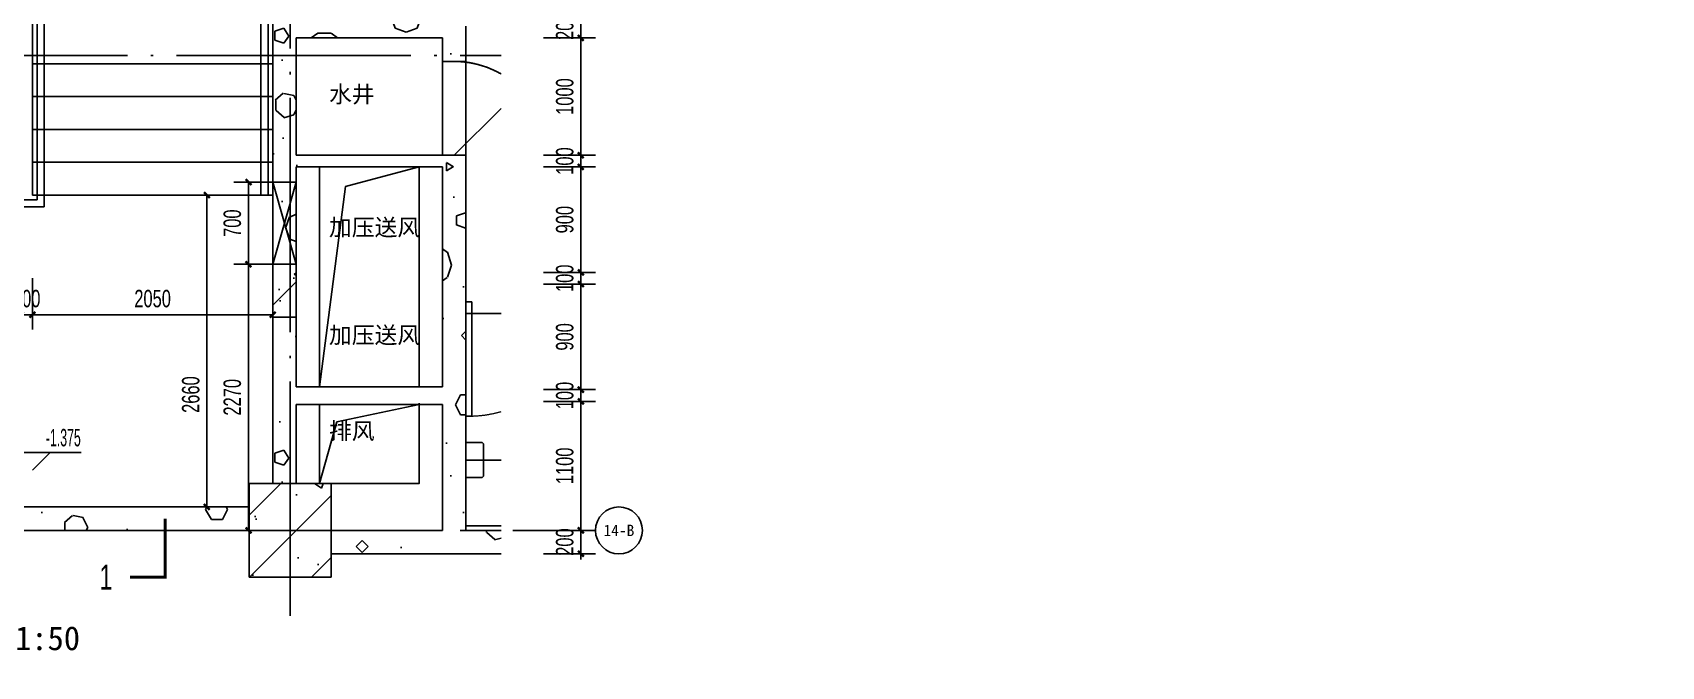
# Model space of a CAD drawing. Extents: x -26219 to 315419, y -160410 to -120810.
# Drawn here: x 6028 to 19935, y -140312 to -134906 of the extents above; entities that cross this region are included whole.
import ezdxf
from ezdxf.enums import TextEntityAlignment as Align
from ezdxf.xclip import XClip

# ---------------------------------------------------------------- set-up
doc = ezdxf.new("R2010")
doc.units = 0
doc.header["$LTSCALE"] = 1000
doc.header["$MEASUREMENT"] = 0
doc.header["$XCLIPFRAME"] = 0
doc.linetypes.add('104-14# 核心筒$2$DOTE', pattern=[2.42, 2, -0.2, 0.02, -0.2])
for name, color, linetype in [('01-标注_尺寸', 124, 'Continuous'), ('01-标注_标高', 200, 'Continuous'), ('01-标注_符号', 200, 'Continuous'), ('01-标注_轴线坐标', 132, 'Continuous'), ('02-TEXT_标注', 130, 'Continuous'), ('02-TEXT_轴号', 7, 'Continuous'), ('104-14# 核心筒$0$A-C_门', 150, 'Continuous'), ('104-14# 核心筒$0$A-E_栏杆', 232, 'Continuous'), ('104-14# 核心筒$0$A-E_电梯', 171, 'Continuous'), ('104-14# 核心筒$0$A-I_卫-洁具', 241, 'Continuous'), ('104-14# 核心筒$0$A-TECH_结构', 21, 'Continuous'), ('104-14# 核心筒$0$A_STR-砌块墙', 121, 'Continuous'), ('104-14# 核心筒$0$DOOR_FIRE', 220, 'Continuous'), ('104-14# 核心筒$2$05-填充_天正', 26, 'Continuous'), ('104-14# 核心筒$2$A_AXIS-轴线', 36, '104-14# 核心筒$2$DOTE'), ('104-14# 核心筒$2$A_STR-砼柱', 51, 'Continuous'), ('A-TECH_暖通', 6, 'Continuous'), ('建-标注-文本', 254, 'Continuous')]:
    doc.layers.add(name, color=color, linetype=linetype)
doc.styles.add('_TCH_AXIS', font='STXIHEI_0.TTF', dxfattribs={"width": 0.75, "height": 750})
doc.styles.add('_TCH_DIM', font='ros.shx', dxfattribs={"width": 0.75, "bigfont": 'jd.shx'})
doc.styles.add('_TCH_DIM_T3', font='ros.shx', dxfattribs={"width": 0.705882, "bigfont": 'jd.shx'})
doc.styles.add('_TCH_LABEL', font='ros.shx', dxfattribs={"bigfont": 'jd.shx'})
doc.styles.get("Standard").update_dxf_attribs({"font": 'STXIHEI_0.TTF'})
doc.dimstyles.new('_TCH_ARCH&&50', dxfattribs={"dimtxt": 148.75, "dimasz": 50, "dimexe": 125, "dimexo": 150, "dimgap": 63.125, "dimtad": 1, "dimdec": 0, "dimzin": 0, "dimdsep": 46, "dimtxsty": '_TCH_DIM_T3', "dimblk": 'ARCHTICK', "dimcen": 0.09, "dimclrt": 7, "dimazin": 2, "dimtfac": 1, "dimtdec": 0, "dimtix": 1, "dimtmove": 2, "dimatfit": 3, "dimfxl": 0, "dimtolj": 1, "dimtzin": 0, "dimarcsym": 0})
pattern_1 = [(0, (531, -549), (900, 1800), [0, -1800]), (0, (-522, -792), (900, 1800), [0, -1800]), (0, (63, -810), (900, 1800), [0, -1800]), (0, (702, -279), (900, 1800), [0, -1800]), (0, (-45, -900), (900, 1800), [0, -1800]), (0, (882, 855), (900, 1800), [0, -1800]), (0, (333, 711), (900, 1800), [0, -1800]), (0, (621, 486), (900, 1800), [0, -1800]), (0, (-846, 450), (900, 1800), [0, -1800]), (0, (36, 369), (900, 1800), [0, -1800]), (0, (-306, -90), (900, 1800), [0, -1800]), (0, (-288, -765), (900, 1800), [0, -1800]), (0, (387, -837), (900, 1800), [0, -1800]), (0, (882, -45), (900, 1800), [0, -1800]), (0, (-801, -324), (900, 1800), [0, -1800]), (0, (-648, -18), (900, 1800), [0, -1800]), (0, (54, -144), (900, 1800), [0, -1800]), (0, (-198, -405), (900, 1800), [0, -1800]), (0, (-342, 189), (900, 1800), [0, -1800]), (0, (-117, 864), (900, 1800), [0, -1800]), (0, (-729, -702), (900, 1800), [0, -1800]), (0, (261, 495), (900, 1800), [0, -1800]), (0, (-576, 522), (900, 1800), [0, -1800]), (0, (-720, 756), (900, 1800), [0, -1800]), (130.6013, (771.43, 291.43), (-4499.99995, 5400.00002), [79.025, -33111.333]), (18.43495, (642.86, 325.71), (4500, 1800), [81.316, -11302.884]), (90, (642.9, 248.6), (900, 1800), [77.14, -3522.86]), (161.56505, (720, 222.86), (-4500, 1799.9999), [81.316, -11302.884]), (53.1301, (720, 222.86), (900, 1800), [85.714, -8914.285]), (135, (788.6, -694.3), (-900, 1800), [72.73, -5018.44]), (45, (685.7, -694.3), (900, 1800), [72.73, -5018.44]), (135, (737.14, -745.7), (-900, 1800), [72.73, -5018.44]), (45, (737.14, -745.7), (900, 1800), [72.73, -5018.44]), (116.565, (-77.1, 514.3), (-0.0002, 3600), [95.83, -1916.63]), (180, (-120, 600), (-900, 1800), [102.86, -1697.14]), (63.435, (-265.7, 514.3), (8e-06, 3600), [95.83, -1916.63]), (116.565, (-222.9, 428.6), (-0.0002, 3600), [95.83, -1916.63]), (0, (-222.9, 428.6), (900, 1800), [102.86, -1697.14]), (63.435, (-120, 428.6), (8e-06, 3600), [95.83, -1916.63]), (107.10273, (600, -94.286), (-2699.9999, 9000.00001), [116.584, -48848.707]), (143.97263, (565.71, 17.14), (-17099.9998, 12600), [116.584, -24366.06]), (180, (471.4, 85.7), (-900, 1800), [111.43, -1688.57]), (36.02737, (265.71, 17.14), (17099.99987, 12599.99986), [116.584, -24366.06]), (71.56505, (231.43, -85.7), (2700, 9000), [108.42, -11275.78]), (107.10273, (265.714, -197.14), (-2699.9999, 9000.00001), [116.584, -48848.707]), (143.97263, (360, -265.71), (-17099.9998, 12600), [116.584, -24366.06]), (0, (360, -265.7), (900, 1800), [111.43, -1688.57]), (36.02737, (471.43, -265.71), (17099.99987, 12599.99986), [116.584, -24366.06]), (71.56505, (565.71, -197.14), (2700, 9000), [108.42, -11275.78]), (150.2551, (617.14, 745.71), (-2700, 1800), [69.105, -14442.96]), (90, (557.1, 711.4), (900, 1800), [68.57, -3531.43]), (29.7449, (557.14, 711.43), (2700, 1800), [69.105, -14442.96]), (116.565, (197.1, -531.4), (-0.0002, 3600), [95.83, -1916.63]), (168.69007, (154.29, -445.71), (-8100, 1799.99995), [87.41, -18269.056]), (41.18593, (0, -488.57), (22499.99986, 19799.99983), [91.116, -38177.406]), (90, (0, -574.3), (900, 1800), [85.714, -3514.285]), (138.81407, (68.57, -634.286), (-22499.9996, 19800.00013), [91.116, -38177.406]), (16.69924, (68.57, -634.286), (29699.99978, 8999.9999), [89.49, -37495.613]), (60.9454, (154.29, -608.57), (900, 1799.99998), [88.25, -36976.02]), (109.9831, (-557.14, 222.86), (-4500.00002, 12599.99997), [100.326, -42036.592]), (155.55605, (-591.43, 317.14), (-11700.00004, 5399.99989), [103.57, -43395.394]), (24.44395, (-780, 317.14), (11700, 5399.99997), [103.57, -43395.394]), (70.0169, (-814.286, 222.86), (4500.00001, 12599.99997), [100.326, -42036.592]), (109.9831, (-780, 128.57), (-4500.00002, 12599.99997), [100.326, -42036.592]), (160.0169, (-685.71, 94.29), (-4500, 1799.9999), [100.326, -20968.13]), (19.9831, (-685.71, 94.29), (4500, 1800), [100.326, -20968.13]), (70.0169, (-591.43, 128.57), (4500.00001, 12599.99997), [100.326, -42036.592]), (122.0054, (111.43, 60), (-900.0001, 1799.9999), [80.86, -16900.3]), (18.43495, (-8.57, 102.86), (4500, 1800), [81.316, -11302.884]), (90, (-8.6, 25.7), (900, 1800), [77.14, -3522.86]), (161.56505, (68.57, 0), (-4500, 1799.9999), [81.316, -11302.884]), (54.46232, (68.57, 0), (6300, 9000), [73.734, -30894.635]), (116.565, (-411.4, -377.1), (-0.0002, 3600), [95.83, -1916.63]), (180, (-454.3, -291.4), (-900, 1800), [94.286, -1705.714]), (59.03624, (-600, -377.14), (900, 1800), [99.96, -20891.466]), (120.96376, (-548.57, -462.86), (-900.0001, 1799.9999), [99.96, -20891.466]), (0, (-548.6, -462.9), (900, 1800), [94.286, -1705.714]), (63.435, (-454.3, -462.9), (8e-06, 3600), [95.83, -1916.63])]

# ---------------------------------------------------------------- blocks, each defined once
blk = doc.blocks.new('104-14# 核心筒$0$$DorLib2D$00000001')
for p, q in [((0.45, 0.975), (0.5, 0.975)), ((0.45, 0), (0.45, 0.975)), ((0.5, 0), (0.5, 0.975)), ((0.5, 0), (0.45, 0))]:
    blk.add_line(p, q)
at = {"lineweight": 13}
blk.add_arc((0.475, 0), 0.975, 91.4693, 180, dxfattribs=at)
blk = doc.blocks.new('104-14# 核心筒$0$$DorLib2D$00000114')
at = {"color": 0}
blk.add_line((0.5, 0), (-0.207, 0.707), dxfattribs=at)
blk.add_arc((0.5, 0), 1, 135, 180, dxfattribs=at)
blk = doc.blocks.new('104-14# 核心筒')
at = {"layer": '104-14# 核心筒$2$05-填充_天正'}
h = blk.add_hatch(dxfattribs=at)
h.set_pattern_fill('加气混凝土', color=256, scale=150, style=0)
h.set_pattern_definition(pattern_1)
h.paths.add_polyline_path([(33766.7, 12000), (33700, 12100), (32450, 12100), (32383.3, 12000), (32450, 11900), (33700, 11900)])
h = blk.add_hatch(dxfattribs=at)
h.set_pattern_fill('加气混凝土', color=256, scale=150, style=0)
h.set_pattern_definition(pattern_1)
h.paths.add_polyline_path([(32383.3, 10850), (32450, 10900), (32450, 11900), (32383.3, 12000), (32250, 12000), (32250, 10850)])
h = blk.add_hatch(dxfattribs=at)
h.set_pattern_fill('加气混凝土', color=256, scale=150, style=0)
h.set_pattern_definition(pattern_1)
h.paths.add_polyline_path([(33700, 11900), (33700, 11700), (33900, 11700), (33900, 12000), (33766.7, 12000)])
h = blk.add_hatch(dxfattribs=at)
h.set_pattern_fill('加气混凝土', color=256, scale=150, style=0)
h.set_pattern_definition(pattern_1)
h.paths.add_polyline_path([(32250, 9970), (32450, 9970), (32450, 10800), (32383.3, 10850), (32250, 10850)])
h = blk.add_hatch(dxfattribs=at)
h.set_pattern_fill('加气混凝土', color=256, scale=150, style=0)
h.set_pattern_definition(pattern_1)
h.paths.add_polyline_path([(33766.7, 10850), (33700, 10900), (32450, 10900), (32383.3, 10850), (32450, 10800), (33700, 10800)])
h = blk.add_hatch(dxfattribs=at)
h.set_pattern_fill('加气混凝土', color=256, scale=150, style=0)
h.set_pattern_definition(pattern_1)
h.paths.add_polyline_path([(33900, 10850), (33900, 10900), (33700, 10900), (33766.7, 10850)])
h = blk.add_hatch(dxfattribs=at)
h.set_pattern_fill('加气混凝土', color=256, scale=150, style=0)
h.set_pattern_definition(pattern_1)
h.paths.add_polyline_path([(33833.3, 9650), (33900, 9750), (33900, 10850), (33766.7, 10850), (33700, 10800), (33700, 9650)])
h = blk.add_hatch(dxfattribs=at)
h.set_pattern_fill('钢筋混凝土', color=256, scale=100, style=0)
h.set_pattern_definition([(45, (0, 0), (-176.7767, 176.7767), []), (50, (0, 0), (717.26, -62.752), [75, -825]), (355, (0, 0), (-138.751, 752.192), [60, -660]), (100.4514, (59.8, -5.2), (578.51, 689.44), [63.74, -701.142]), (46.1842, (0, 200), (1067.24, -165.52), [112.5, -1237.5]), (96.6356, (88.9, 186.2), (934.663, 974.118), [95.61, -1051.713]), (351.1842, (0, 200), (934.662, 974.12), [90, -990]), (21, (100, 150), (596.907, -402.619), [75, -825]), (326, (100, 150), (243.315, 725.15), [60, -660]), (71.4514, (149.74, 116.45), (840.223, 322.53), [63.74, -701.142]), (37.5, (0, 0), (12.1599, 332.8939), [0, -652, 0, -670, 0, -662.5]), (7.5, (0, 0), (263.0695, 394.4117), [0, -382, 0, -637, 0, -252.5]), (327.5, (-223, 0), (533.8224, -22.5549), [0, -250, 0, -780, 0, -1035]), (317.5, (-323, 0), (583.186, 100.105), [0, -325, 0, -518, 0, -735])])
h.paths.add_polyline_path([(32250, 9520), (32450, 9520), (32450, 9970), (32250, 9970)])
h = blk.add_hatch(dxfattribs=at)
h.set_pattern_fill('加气混凝土', color=256, scale=150, style=0)
h.set_pattern_definition(pattern_1)
h.paths.add_polyline_path([(33900, 9550), (33900, 9750), (33833.3, 9650)])
h = blk.add_hatch(dxfattribs=at)
h.set_pattern_fill('加气混凝土', color=256, scale=150, style=0)
h.set_pattern_definition(pattern_1)
h.paths.add_polyline_path([(33766.7, 8850), (33900, 8850), (33900, 9550), (33833.3, 9650), (33700, 9650), (33700, 8925)])
h = blk.add_hatch(dxfattribs=at)
h.set_pattern_fill('加气混凝土', color=256, scale=150, style=0)
h.set_pattern_definition(pattern_1)
h.paths.add_polyline_path([(32450, 9520), (32250, 9520), (32250, 8850), (32383.3, 8850), (32450, 8925)])
h = blk.add_hatch(dxfattribs=at)
h.set_pattern_fill('加气混凝土', color=256, scale=150, style=0)
h.set_pattern_definition(pattern_1)
h.paths.add_polyline_path([(33766.7, 8850), (33700, 8925), (32450, 8925), (32383.3, 8850), (32450, 8775), (33700, 8775)])
h = blk.add_hatch(dxfattribs=at)
h.set_pattern_fill('加气混凝土', color=256, scale=150, style=0)
h.set_pattern_definition(pattern_1)
h.paths.add_polyline_path([(32250, 8100), (32450, 8100), (32450, 8775), (32383.3, 8850), (32250, 8850)])
h = blk.add_hatch(dxfattribs=at)
h.set_pattern_fill('加气混凝土', color=256, scale=150, style=0)
h.set_pattern_definition(pattern_1)
h.paths.add_polyline_path([(33800, 7633.3), (33900, 7700), (33900, 8850), (33766.7, 8850), (33700, 8775), (33700, 7700)])
h = blk.add_hatch(dxfattribs=at)
h.set_pattern_fill('钢筋混凝土', color=256, scale=150, style=0)
h.set_pattern_definition([(45, (0, 0), (-265.165, 265.165), []), (50, (0, 0), (1075.89, -94.128), [112.5, -1237.5]), (355, (0, 0), (-208.127, 1128.29), [90, -990]), (100.4514, (89.7, -7.8), (867.764, 1034.16), [95.61, -1051.713]), (46.184, (0, 300), (1600.86, -248.28), [168.75, -1856.25]), (96.6356, (133.4, 279.3), (1401.994, 1461.18), [143.415, -1577.57]), (351.184, (0, 300), (1401.99, 1461.18), [135, -1485]), (21, (150, 225), (895.36, -603.928), [112.5, -1237.5]), (326, (150, 225), (364.973, 1087.725), [90, -990]), (71.4514, (224.6, 174.7), (1260.334, 483.796), [95.61, -1051.713]), (37.5, (0, 0), (18.24, 499.341), [0, -978, 0, -1005, 0, -993.75]), (7.5, (0, 0), (394.604, 591.6176), [0, -573, 0, -955.5, 0, -378.75]), (327.5, (-334.5, 0), (800.7337, -33.8323), [0, -375, 0, -1170, 0, -1552.5]), (317.5, (-484.5, 0), (874.779, 150.157), [0, -487.5, 0, -777, 0, -1102.5])])
h.paths.add_polyline_path([(32050, 7300), (32750, 7300), (32750, 8100), (32050, 8100)])
h = blk.add_hatch(dxfattribs=at)
h.set_pattern_fill('加气混凝土', color=256, scale=150, style=0)
h.set_pattern_definition(pattern_1)
h.paths.add_polyline_path([(32050, 7700), (32050, 7900), (28050, 7900), (28050, 7700)])
h = blk.add_hatch(dxfattribs=at)
h.set_pattern_fill('加气混凝土', color=256, scale=150, style=0)
h.set_pattern_definition(pattern_1)
h.paths.add_polyline_path([(32750, 7700), (32750, 7500), (33800, 7500), (33800, 7633.3), (33700, 7700)])
h = blk.add_hatch(dxfattribs=at)
h.set_pattern_fill('加气混凝土', color=256, scale=150, style=0)
h.set_pattern_definition(pattern_1)
h.paths.add_polyline_path([(33800, 7633.3), (33800, 7500), (37500, 7500), (37500, 7633.3), (37400, 7700), (33900, 7700)])
at = {"layer": '104-14# 核心筒$0$A-C_门'}
blk.add_line((34900, 9550), (33900, 9550), dxfattribs=at)
at = {"layer": '104-14# 核心筒$0$A-E_栏杆'}
for p, q in [((30240, 14480), (30240, 10520)), ((30300, 14480), (30300, 10460)), ((32150, 14480), (32150, 10560)), ((32210, 14480), (32210, 10560)), ((30300, 10460), (30000, 10460)), ((30240, 10520), (30060, 10520)), ((32210, 10560), (32150, 10560))]:
    blk.add_line(p, q, dxfattribs=at)
at = {"layer": '104-14# 核心筒$0$A-E_电梯'}
for p, q in [((32250, 13716.2), (32250, 10560)), ((30200, 12610.2), (30200, 10560)), ((32250, 11680), (30200, 11680)), ((32250, 11400), (30200, 11400)), ((32250, 11120), (30200, 11120)), ((32250, 10840), (30200, 10840)), ((32250, 10560), (30200, 10560))]:
    blk.add_line(p, q, dxfattribs=at)
at = {"layer": '104-14# 核心筒$0$A-I_卫-洁具', "ltscale": 0.1}
blk.add_lwpolyline([(33900, 8150), (33900, 8450), (34030, 8450, -0.4142136), (34050, 8430), (34050, 8170, -0.4142136), (34030, 8150)], format="xyb", close=True, dxfattribs=at)
for points in [[(37400, 7700), (33900, 7700), (33900, 8300), (37400, 8300)], [(33900, 7700), (37400, 7700), (37400, 7740), (33900, 7740)]]:
    blk.add_lwpolyline(points, close=True, dxfattribs=at)
at = {"layer": '104-14# 核心筒$0$A-TECH_结构'}
for points in [[(33500, 10800), (32650, 10800), (32650, 8925), (33500, 8925), (33500, 10800), (32871, 10632.1), (32650, 8925)], [(33500, 8775), (32650, 8775), (32650, 8100), (33500, 8100), (33500, 8775), (32798, 8625.1), (32650, 8100)]]:
    blk.add_lwpolyline(points, dxfattribs=at)
at = {"layer": '104-14# 核心筒$0$A_STR-砌块墙'}
for p, q in [((32250, 10850), (32250, 12000)), ((33900, 11700), (33900, 12000)), ((33700, 11900), (32450, 11900)), ((32450, 10900), (32450, 11900)), ((33700, 11900), (33700, 11700)), ((33700, 11700), (33900, 11700)), ((32250, 9970), (32250, 10850)), ((33700, 10900), (32450, 10900)), ((33900, 10900), (33700, 10900)), ((33900, 10850), (33900, 10900)), ((33900, 9750), (33900, 10850)), ((33700, 10800), (32450, 10800)), ((32450, 9970), (32450, 10800)), ((33700, 9650), (33700, 10800)), ((33900, 9750), (33900, 9550)), ((33700, 8925), (33700, 9650)), ((32250, 8850), (32250, 9520)), ((32450, 8925), (32450, 9520)), ((33900, 8850), (33900, 9550)), ((33700, 8925), (32450, 8925)), ((32250, 8100), (32250, 8850)), ((33700, 8775), (32450, 8775)), ((32450, 8100), (32450, 8775)), ((33700, 7700), (33700, 8775)), ((33900, 7700), (33900, 8850)), ((28050, 7900), (32050, 7900)), ((28050, 7700), (32050, 7700)), ((32750, 7700), (33700, 7700)), ((33900, 7700), (37400, 7700)), ((32750, 7500), (33800, 7500)), ((33800, 7500), (37500, 7500))]:
    blk.add_line(p, q, dxfattribs=at)
at = {"layer": '104-14# 核心筒$0$DOOR_FIRE'}
for p, q in [((33700, 10900), (33700, 11700)), ((33900, 10900), (33900, 11700))]:
    blk.add_line(p, q, dxfattribs=at)
at = {"layer": '104-14# 核心筒$2$A_AXIS-轴线'}
for p, q in [((32400, 54018.4), (32400, -8545.1)), ((-24839, 11750), (120259.9, 11750)), ((-24839, 7700), (120259.9, 7700))]:
    blk.add_line(p, q, dxfattribs=at)
at = {"layer": '104-14# 核心筒$2$A_STR-砼柱'}
for p, q in [((32450, 9970), (32250, 9970)), ((32250, 9970), (32250, 9520)), ((32450, 9520), (32450, 9970)), ((32250, 9520), (32450, 9520)), ((32750, 8100), (32050, 8100)), ((32050, 8100), (32050, 7300)), ((32750, 7300), (32750, 8100)), ((32050, 7300), (32750, 7300))]:
    blk.add_line(p, q, dxfattribs=at)
at = {"layer": '104-14# 核心筒$0$A-C_门', "xscale": 1000, "yscale": 1000, "zscale": 200, "rotation": 180}
blk.add_blockref('104-14# 核心筒$0$$DorLib2D$00000001', (34400, 9650), dxfattribs=at)
at = {"layer": '104-14# 核心筒$0$DOOR_FIRE', "xscale": -800, "yscale": -800, "zscale": 200, "rotation": 90.00000000036432}
blk.add_blockref('104-14# 核心筒$0$$DorLib2D$00000114', (33800, 11300), dxfattribs=at)
blk = doc.blocks.new('*U64')
blk.add_lwpolyline([(200, 0), (200, 700), (0, 700), (0, 0), (200, 0), (0, 700), (0, 0), (200, 700)])
blk = doc.blocks.new('_ArchTick')
at = {"color": 0, "linetype": 'ByBlock', "const_width": 0.4}
blk.add_lwpolyline([(-0.5, -0.5), (0.5, 0.5)], dxfattribs=at)
blk = doc.blocks.new('*D325')
at = {"layer": '01-标注_尺寸', "color": 0, "lineweight": -2, "transparency": 16777216}
for p, q in [((5928, -137002), (5928, -137438)), ((6028, -137002), (6028, -137438)), ((5928, -137313), (5878, -137313)), ((5928, -137313), (6028, -137313)), ((6028, -137313), (6078, -137313))]:
    blk.add_line(p, q, dxfattribs=at)
at = {"layer": 'Defpoints', "color": 0, "transparency": 16777216}
for p in [(5928, -136852), (6028, -136852), (6028, -137313)]:
    blk.add_point(p, dxfattribs=at)
at = {"layer": '01-标注_尺寸', "color": 0, "lineweight": -2, "transparency": 16777216, "xscale": 50, "yscale": 50, "zscale": 50}
blk.add_blockref('_ArchTick', (5928, -137313), dxfattribs=at)
at = {"layer": '01-标注_尺寸', "color": 0, "lineweight": -2, "transparency": 16777216, "xscale": 50, "yscale": 50, "zscale": 50, "rotation": 180}
blk.add_blockref('_ArchTick', (6028, -137313), dxfattribs=at)
at = {"layer": '01-标注_尺寸', "color": 7, "transparency": 16777216, "insert": (5978, -137176), "char_height": 148.8, "attachment_point": 5, "style": '_TCH_DIM_T3'}
blk.add_mtext('\\A1;100', dxfattribs=at)
blk = doc.blocks.new('*D326')
at = {"layer": '01-标注_尺寸', "color": 0, "lineweight": -2, "transparency": 16777216}
for p, q in [((6028, -137002), (6028, -137438)), ((8078, -137002), (8078, -137438)), ((6028, -137313), (8078, -137313))]:
    blk.add_line(p, q, dxfattribs=at)
at = {"layer": 'Defpoints', "color": 0, "transparency": 16777216}
for p in [(6028, -136852), (8078, -136852), (8078, -137313)]:
    blk.add_point(p, dxfattribs=at)
at = {"layer": '01-标注_尺寸', "color": 0, "lineweight": -2, "transparency": 16777216, "xscale": 50, "yscale": 50, "zscale": 50, "rotation": 180}
blk.add_blockref('_ArchTick', (6028, -137313), dxfattribs=at)
at = {"layer": '01-标注_尺寸', "color": 0, "lineweight": -2, "transparency": 16777216, "xscale": 50, "yscale": 50, "zscale": 50}
blk.add_blockref('_ArchTick', (8078, -137313), dxfattribs=at)
at = {"layer": '01-标注_尺寸', "color": 7, "transparency": 16777216, "insert": (7053, -137176), "char_height": 148.8, "attachment_point": 5, "style": '_TCH_DIM_T3'}
blk.add_mtext('\\A1;2050', dxfattribs=at)
blk = doc.blocks.new('*D387')
at = {"layer": '01-标注_尺寸', "color": 0, "lineweight": -2, "transparency": 16777216}
for p, q in [((10389, -139152), (10834, -139152)), ((10709, -139152), (10709, -139102)), ((10709, -139352), (10709, -139152)), ((10389, -139352), (10834, -139352)), ((10709, -139352), (10709, -139402))]:
    blk.add_line(p, q, dxfattribs=at)
at = {"layer": 'Defpoints', "color": 0, "transparency": 16777216}
for p in [(10239, -139152), (10709, -139152), (10239, -139352)]:
    blk.add_point(p, dxfattribs=at)
at = {"layer": '01-标注_尺寸', "color": 0, "lineweight": -2, "transparency": 16777216, "xscale": 50, "yscale": 50, "zscale": 50}
for p, rotation in [((10709, -139152), 270), ((10709, -139352), 90)]:
    blk.add_blockref('_ArchTick', p, dxfattribs=dict(at, rotation=rotation))
at = {"layer": '01-标注_尺寸', "color": 7, "transparency": 16777216, "insert": (10572, -139252), "char_height": 148.8, "attachment_point": 5, "rotation": 90, "style": '_TCH_DIM_T3'}
blk.add_mtext('\\A1;200', dxfattribs=at)
blk = doc.blocks.new('*D388')
at = {"layer": '01-标注_尺寸', "color": 0, "lineweight": -2, "transparency": 16777216}
for p, q in [((10389, -138052), (10834, -138052)), ((10709, -139152), (10709, -138052)), ((10389, -139152), (10834, -139152))]:
    blk.add_line(p, q, dxfattribs=at)
at = {"layer": 'Defpoints', "color": 0, "transparency": 16777216}
for p in [(10239, -138052), (10709, -138052), (10239, -139152)]:
    blk.add_point(p, dxfattribs=at)
at = {"layer": '01-标注_尺寸', "color": 0, "lineweight": -2, "transparency": 16777216, "xscale": 50, "yscale": 50, "zscale": 50}
for p, rotation in [((10709, -138052), 90), ((10709, -139152), 270)]:
    blk.add_blockref('_ArchTick', p, dxfattribs=dict(at, rotation=rotation))
at = {"layer": '01-标注_尺寸', "color": 7, "transparency": 16777216, "insert": (10572, -138602), "char_height": 148.8, "attachment_point": 5, "rotation": 90, "style": '_TCH_DIM_T3'}
blk.add_mtext('\\A1;1100', dxfattribs=at)
blk = doc.blocks.new('*D389')
at = {"layer": '01-标注_尺寸', "color": 0, "lineweight": -2, "transparency": 16777216}
for p, q in [((10709, -137952), (10709, -137902)), ((10389, -137952), (10834, -137952)), ((10389, -138052), (10834, -138052)), ((10709, -138052), (10709, -137952)), ((10709, -138052), (10709, -138102))]:
    blk.add_line(p, q, dxfattribs=at)
at = {"layer": 'Defpoints', "color": 0, "transparency": 16777216}
for p in [(10239, -137952), (10239, -138052), (10709, -137952)]:
    blk.add_point(p, dxfattribs=at)
at = {"layer": '01-标注_尺寸', "color": 0, "lineweight": -2, "transparency": 16777216, "xscale": 50, "yscale": 50, "zscale": 50}
for p, rotation in [((10709, -137952), 270), ((10709, -138052), 90)]:
    blk.add_blockref('_ArchTick', p, dxfattribs=dict(at, rotation=rotation))
at = {"layer": '01-标注_尺寸', "color": 7, "transparency": 16777216, "insert": (10572, -138002), "char_height": 148.8, "attachment_point": 5, "rotation": 90, "style": '_TCH_DIM_T3'}
blk.add_mtext('\\A1;100', dxfattribs=at)
blk = doc.blocks.new('*D390')
at = {"layer": '01-标注_尺寸', "color": 0, "lineweight": -2, "transparency": 16777216}
for p, q in [((10389, -137052), (10834, -137052)), ((10709, -137952), (10709, -137052)), ((10389, -137952), (10834, -137952))]:
    blk.add_line(p, q, dxfattribs=at)
at = {"layer": 'Defpoints', "color": 0, "transparency": 16777216}
for p in [(10239, -137052), (10709, -137052), (10239, -137952)]:
    blk.add_point(p, dxfattribs=at)
at = {"layer": '01-标注_尺寸', "color": 0, "lineweight": -2, "transparency": 16777216, "xscale": 50, "yscale": 50, "zscale": 50}
for p, rotation in [((10709, -137052), 90), ((10709, -137952), 270)]:
    blk.add_blockref('_ArchTick', p, dxfattribs=dict(at, rotation=rotation))
at = {"layer": '01-标注_尺寸', "color": 7, "transparency": 16777216, "insert": (10572, -137502), "char_height": 148.8, "attachment_point": 5, "rotation": 90, "style": '_TCH_DIM_T3'}
blk.add_mtext('\\A1;900', dxfattribs=at)
blk = doc.blocks.new('*D391')
at = {"layer": '01-标注_尺寸', "color": 0, "lineweight": -2, "transparency": 16777216}
for p, q in [((10389, -136952), (10834, -136952)), ((10709, -136952), (10709, -136902)), ((10709, -137052), (10709, -136952)), ((10389, -137052), (10834, -137052)), ((10709, -137052), (10709, -137102))]:
    blk.add_line(p, q, dxfattribs=at)
at = {"layer": 'Defpoints', "color": 0, "transparency": 16777216}
for p in [(10239, -136952), (10709, -136952), (10239, -137052)]:
    blk.add_point(p, dxfattribs=at)
at = {"layer": '01-标注_尺寸', "color": 0, "lineweight": -2, "transparency": 16777216, "xscale": 50, "yscale": 50, "zscale": 50}
for p, rotation in [((10709, -136952), 270), ((10709, -137052), 90)]:
    blk.add_blockref('_ArchTick', p, dxfattribs=dict(at, rotation=rotation))
at = {"layer": '01-标注_尺寸', "color": 7, "transparency": 16777216, "insert": (10572, -137002), "char_height": 148.8, "attachment_point": 5, "rotation": 90, "style": '_TCH_DIM_T3'}
blk.add_mtext('\\A1;100', dxfattribs=at)
blk = doc.blocks.new('*D392')
at = {"layer": '01-标注_尺寸', "color": 0, "lineweight": -2, "transparency": 16777216}
for p, q in [((10389, -136052), (10834, -136052)), ((10709, -136952), (10709, -136052)), ((10389, -136952), (10834, -136952))]:
    blk.add_line(p, q, dxfattribs=at)
at = {"layer": 'Defpoints', "color": 0, "transparency": 16777216}
for p in [(10239, -136052), (10709, -136052), (10239, -136952)]:
    blk.add_point(p, dxfattribs=at)
at = {"layer": '01-标注_尺寸', "color": 0, "lineweight": -2, "transparency": 16777216, "xscale": 50, "yscale": 50, "zscale": 50}
for p, rotation in [((10709, -136052), 90), ((10709, -136952), 270)]:
    blk.add_blockref('_ArchTick', p, dxfattribs=dict(at, rotation=rotation))
at = {"layer": '01-标注_尺寸', "color": 7, "transparency": 16777216, "insert": (10572, -136502), "char_height": 148.8, "attachment_point": 5, "rotation": 90, "style": '_TCH_DIM_T3'}
blk.add_mtext('\\A1;900', dxfattribs=at)
blk = doc.blocks.new('*D393')
at = {"layer": '01-标注_尺寸', "color": 0, "lineweight": -2, "transparency": 16777216}
for p, q in [((10389, -135952), (10834, -135952)), ((10709, -135952), (10709, -135902)), ((10709, -136052), (10709, -135952)), ((10389, -136052), (10834, -136052)), ((10709, -136052), (10709, -136102))]:
    blk.add_line(p, q, dxfattribs=at)
at = {"layer": 'Defpoints', "color": 0, "transparency": 16777216}
for p in [(10239, -135952), (10709, -135952), (10239, -136052)]:
    blk.add_point(p, dxfattribs=at)
at = {"layer": '01-标注_尺寸', "color": 0, "lineweight": -2, "transparency": 16777216, "xscale": 50, "yscale": 50, "zscale": 50}
for p, rotation in [((10709, -135952), 270), ((10709, -136052), 90)]:
    blk.add_blockref('_ArchTick', p, dxfattribs=dict(at, rotation=rotation))
at = {"layer": '01-标注_尺寸', "color": 7, "transparency": 16777216, "insert": (10572, -136002), "char_height": 148.8, "attachment_point": 5, "rotation": 90, "style": '_TCH_DIM_T3'}
blk.add_mtext('\\A1;100', dxfattribs=at)
blk = doc.blocks.new('*D394')
at = {"layer": '01-标注_尺寸', "color": 0, "lineweight": -2, "transparency": 16777216}
for p, q in [((10389, -134952), (10834, -134952)), ((10709, -135952), (10709, -134952)), ((10389, -135952), (10834, -135952))]:
    blk.add_line(p, q, dxfattribs=at)
at = {"layer": 'Defpoints', "color": 0, "transparency": 16777216}
for p in [(10239, -134952), (10709, -134952), (10239, -135952)]:
    blk.add_point(p, dxfattribs=at)
at = {"layer": '01-标注_尺寸', "color": 0, "lineweight": -2, "transparency": 16777216, "xscale": 50, "yscale": 50, "zscale": 50}
for p, rotation in [((10709, -134952), 90), ((10709, -135952), 270)]:
    blk.add_blockref('_ArchTick', p, dxfattribs=dict(at, rotation=rotation))
at = {"layer": '01-标注_尺寸', "color": 7, "transparency": 16777216, "insert": (10572, -135452), "char_height": 148.8, "attachment_point": 5, "rotation": 90, "style": '_TCH_DIM_T3'}
blk.add_mtext('\\A1;1000', dxfattribs=at)
blk = doc.blocks.new('*D395')
at = {"layer": '01-标注_尺寸', "color": 0, "lineweight": -2, "transparency": 16777216}
for p, q in [((10709, -134752), (10709, -134702)), ((10389, -134752), (10834, -134752)), ((10709, -134952), (10709, -134752)), ((10389, -134952), (10834, -134952)), ((10709, -134952), (10709, -135002))]:
    blk.add_line(p, q, dxfattribs=at)
at = {"layer": 'Defpoints', "color": 0, "transparency": 16777216}
for p in [(10239, -134752), (10709, -134752), (10239, -134952)]:
    blk.add_point(p, dxfattribs=at)
at = {"layer": '01-标注_尺寸', "color": 0, "lineweight": -2, "transparency": 16777216, "xscale": 50, "yscale": 50, "zscale": 50}
for p, rotation in [((10709, -134752), 270), ((10709, -134952), 90)]:
    blk.add_blockref('_ArchTick', p, dxfattribs=dict(at, rotation=rotation))
at = {"layer": '01-标注_尺寸', "color": 7, "transparency": 16777216, "insert": (10572, -134852), "char_height": 148.8, "attachment_point": 5, "rotation": 90, "style": '_TCH_DIM_T3'}
blk.add_mtext('\\A1;200', dxfattribs=at)
blk = doc.blocks.new('*D491')
at = {"layer": '01-标注_尺寸', "color": 0, "lineweight": -2, "transparency": 16777216}
for p, q in [((7742, -136292), (7391, -136292)), ((7516, -138952), (7516, -136292)), ((7742, -138952), (7391, -138952))]:
    blk.add_line(p, q, dxfattribs=at)
at = {"layer": 'Defpoints', "color": 0, "transparency": 16777216}
for p in [(7516, -136292), (7892, -136292), (7892, -138952)]:
    blk.add_point(p, dxfattribs=at)
at = {"layer": '01-标注_尺寸', "color": 0, "lineweight": -2, "transparency": 16777216, "xscale": 50, "yscale": 50, "zscale": 50}
for p, rotation in [((7516, -136292), 90), ((7516, -138952), 270)]:
    blk.add_blockref('_ArchTick', p, dxfattribs=dict(at, rotation=rotation))
at = {"layer": '01-标注_尺寸', "color": 7, "transparency": 16777216, "insert": (7379, -137994), "char_height": 148.8, "attachment_point": 5, "rotation": 90, "style": '_TCH_DIM_T3'}
blk.add_mtext('\\A1;2660', dxfattribs=at)
blk = doc.blocks.new('*D1733')
at = {"layer": '01-标注_尺寸', "color": 0, "lineweight": -2, "transparency": 16777216}
for p, q in [((8128, -136882), (7747, -136882)), ((7872, -139152), (7872, -136882)), ((8128, -139152), (7747, -139152))]:
    blk.add_line(p, q, dxfattribs=at)
at = {"layer": 'Defpoints', "color": 0, "transparency": 16777216}
for p in [(7872, -136882), (8278, -136882), (8278, -139152)]:
    blk.add_point(p, dxfattribs=at)
at = {"layer": '01-标注_尺寸', "color": 0, "lineweight": -2, "transparency": 16777216, "xscale": 50, "yscale": 50, "zscale": 50}
for p, rotation in [((7872, -136882), 90), ((7872, -139152), 270)]:
    blk.add_blockref('_ArchTick', p, dxfattribs=dict(at, rotation=rotation))
at = {"layer": '01-标注_尺寸', "color": 7, "transparency": 16777216, "insert": (7734, -138017), "char_height": 148.8, "attachment_point": 5, "rotation": 90, "style": '_TCH_DIM_T3'}
blk.add_mtext('\\A1;2270', dxfattribs=at)
blk = doc.blocks.new('*D1734')
at = {"layer": '01-标注_尺寸', "color": 0, "lineweight": -2, "transparency": 16777216}
for p, q in [((8128, -136182), (7747, -136182)), ((7872, -136882), (7872, -136182)), ((8128, -136882), (7747, -136882))]:
    blk.add_line(p, q, dxfattribs=at)
at = {"layer": 'Defpoints', "color": 0, "transparency": 16777216}
for p in [(7872, -136182), (8278, -136182), (8278, -136882)]:
    blk.add_point(p, dxfattribs=at)
at = {"layer": '01-标注_尺寸', "color": 0, "lineweight": -2, "transparency": 16777216, "xscale": 50, "yscale": 50, "zscale": 50}
for p, rotation in [((7872, -136182), 90), ((7872, -136882), 270)]:
    blk.add_blockref('_ArchTick', p, dxfattribs=dict(at, rotation=rotation))
at = {"layer": '01-标注_尺寸', "color": 7, "transparency": 16777216, "insert": (7734, -136532), "char_height": 148.8, "attachment_point": 5, "rotation": 90, "style": '_TCH_DIM_T3'}
blk.add_mtext('\\A1;700', dxfattribs=at)

msp = doc.modelspace()

# ---------------------------------------------------------------- linework, layer by layer
at = {"layer": '01-标注_标高'}
for p, q in [((5878.2, -138487.6), (6442.6, -138487.6)), ((6028.2, -138637.6), (6178.2, -138487.6))]:
    msp.add_line(p, q, dxfattribs=at)
at = {"layer": '01-标注_符号'}
msp.add_lwpolyline([(4903.2, -134052.4, 0, 0, 0), (4903.2, -137902.4, 0, 0, 0), (7053.2, -137902.4, 0, 0, 0), (7053.2, -134292.2, 40, 0, 0), (7053.2, -134142.2, 0, 0, 0)], format="xyseb", dxfattribs=at)
at = {"layer": '01-标注_符号', "const_width": 25}
msp.add_lwpolyline([(6861.3, -139551.5), (7161.3, -139551.5), (7161.3, -139051.5)], dxfattribs=at)
at = {"layer": '01-标注_轴线坐标'}
msp.add_line((10128.2, -139152.4), (10834.2, -139152.4), dxfattribs=at)
msp.add_circle((11034.2, -139152.4), 200, dxfattribs=at)

# ---------------------------------------------------------------- block references
ref = msp.add_blockref('104-14# 核心筒', (-14186.1, -150168.8))
XClip(ref).set_block_clipping_path([(106607.1139184716, 10499.9999999845), (118350.0977260475, 23000.0000000241)])
ref = msp.add_blockref('104-14# 核心筒', (-24171.8, -146852.4))
XClip(ref).set_block_clipping_path([(21749.9999999867, 6862.509807695), (34199.9999999442, 18650.0000000002)])
at = {"layer": 'A-TECH_暖通'}
msp.add_blockref('*U64', (8078.2, -136882.4), dxfattribs=at)

# ---------------------------------------------------------------- texts
at = {"layer": '02-TEXT_标注'}
for s, p in [('水井', (8558.9, -135503.6)), ('加压送风', (8558.9, -136638.7)), ('加压送风', (8558.9, -137557.5)), ('排风', (8558.9, -138375.3))]:
    msp.add_text(s, height=142.71, dxfattribs=at).set_placement(p)
for s, height, style, width, p in [('-1.375', 148.75, '_TCH_DIM', 0.529412, (6141.4, -138435.1)), ('1', 212.5, '_TCH_LABEL', 0.705882, (6598.8, -139657.8))]:
    msp.add_text(s, height=height, dxfattribs=dict(at, style=style, width=width)).set_placement(p)
at = {"layer": '02-TEXT_轴号', "style": '_TCH_AXIS', "width": 0.915663}
msp.add_text('14-B', height=96.8, dxfattribs=at).set_placement((10902.8, -139200.8), (11165.6, -139200.8), align=Align.FIT)
at = {"layer": '建-标注-文本'}
msp.add_text('1:50', height=203.88, dxfattribs=at).set_placement((5878.7, -140173.9))

# ---------------------------------------------------------------- dimensions: what is measured, and where the dimension line sits
at = {"layer": '01-标注_尺寸'}
for p1, p2, distance, picture, middle in [((10238.9, -134952.4), (10238.9, -134752.4), -470.3, '*D395', (10571.7, -134852.4)), ((10238.9, -135952.4), (10238.9, -134952.4), -470.3, '*D394', (10571.7, -135452.4)), ((10238.9, -136052.4), (10238.9, -135952.4), -470.3, '*D393', (10571.7, -136002.4)), ((10238.9, -136952.4), (10238.9, -136052.4), -470.3, '*D392', (10571.7, -136502.4)), ((8278.2, -136882.4), (8278.2, -136182.4), 406.3, '*D1734', (7734.4, -136532.4)), ((10238.9, -137052.4), (10238.9, -136952.4), -470.3, '*D391', (10571.7, -137002.4)), ((5928.2, -136852.4), (6028.2, -136852.4), -461, '*D325', (5978.2, -137175.9)), ((6028.2, -136852.4), (8078.2, -136852.4), -461, '*D326', (7053.2, -137175.9)), ((8278.2, -139152.4), (8278.2, -136882.4), 406.3, '*D1733', (7734.4, -138017.4)), ((10238.9, -137952.4), (10238.9, -137052.4), -470.3, '*D390', (10571.7, -137502.4)), ((10238.9, -138052.4), (10238.9, -137952.4), -470.3, '*D389', (10571.7, -138002.4)), ((10238.9, -139152.4), (10238.9, -138052.4), -470.3, '*D388', (10571.7, -138602.4)), ((10238.9, -139352.4), (10238.9, -139152.4), -470.3, '*D387', (10571.7, -139252.4))]:
    dim = msp.add_aligned_dim(p1=p1, p2=p2, distance=distance, dimstyle='_TCH_ARCH&&50', dxfattribs=at)
    dim.commit()
    dim.dimension.update_dxf_attribs({"geometry": picture, "text_midpoint": middle})
dim = msp.add_linear_dim(base=(7516.3, -136292.4), p1=(7892.1, -138952.4), p2=(7892.1, -136292.4), angle=90, dimstyle='_TCH_ARCH&&50', dxfattribs=at)
dim.commit()
dim.dimension.update_dxf_attribs({"geometry": '*D491', "text_midpoint": (7378.8, -137994.2), "dimtype": 161})

doc.saveas('drawing.dxf')
